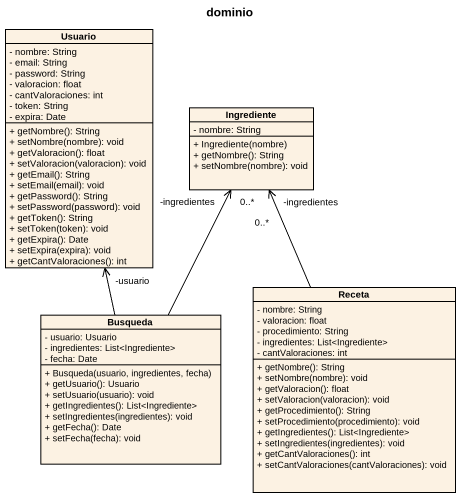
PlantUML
@startuml
title dominio
hide circle
hide empty members
skinparam classAttributeIconSize 0
class Usuario {
  - nombre: String
  - email: String
  - password: String
  - valoracion: float
  - cantValoraciones: int
  - token: String
  - expira: Date
  + getNombre(): String
  + setNombre(nombre): void
  + getValoracion(): float
  + setValoracion(valoracion): void
  + getEmail(): String
  + setEmail(email): void
  + getPassword(): String
  + setPassword(password): void
  + getToken(): String
  + setToken(token): void
  + getExpira(): Date
  + setExpira(expira): void
  + getCantValoraciones(): int
}
class Ingrediente {
  - nombre: String
  + Ingrediente(nombre)
  + getNombre(): String
  + setNombre(nombre): void
}
class Receta {
  - nombre: String
  - valoracion: float
  - procedimiento: String
  - ingredientes: List<Ingrediente>
  - cantValoraciones: int
  + getNombre(): String
  + setNombre(nombre): void
  + getValoracion(): float
  + setValoracion(valoracion): void
  + getProcedimiento(): String
  + setProcedimiento(procedimiento): void
  + getIngredientes(): List<Ingrediente>
  + setIngredientes(ingredientes): void
  + getCantValoraciones(): int
  + setCantValoraciones(cantValoraciones): void
}
class Busqueda {
  - usuario: Usuario
  - ingredientes: List<Ingrediente>
  - fecha: Date
  + Busqueda(usuario, ingredientes, fecha)
  + getUsuario(): Usuario
  + setUsuario(usuario): void
  + getIngredientes(): List<Ingrediente>
  + setIngredientes(ingredientes): void
  + getFecha(): Date
  + setFecha(fecha): void
}
Receta -up-> "-ingredientes\n0..*" Ingrediente
Busqueda -up-> "-usuario" Usuario
Busqueda -up-> "-ingredientes\n0..*" Ingrediente
@enduml
